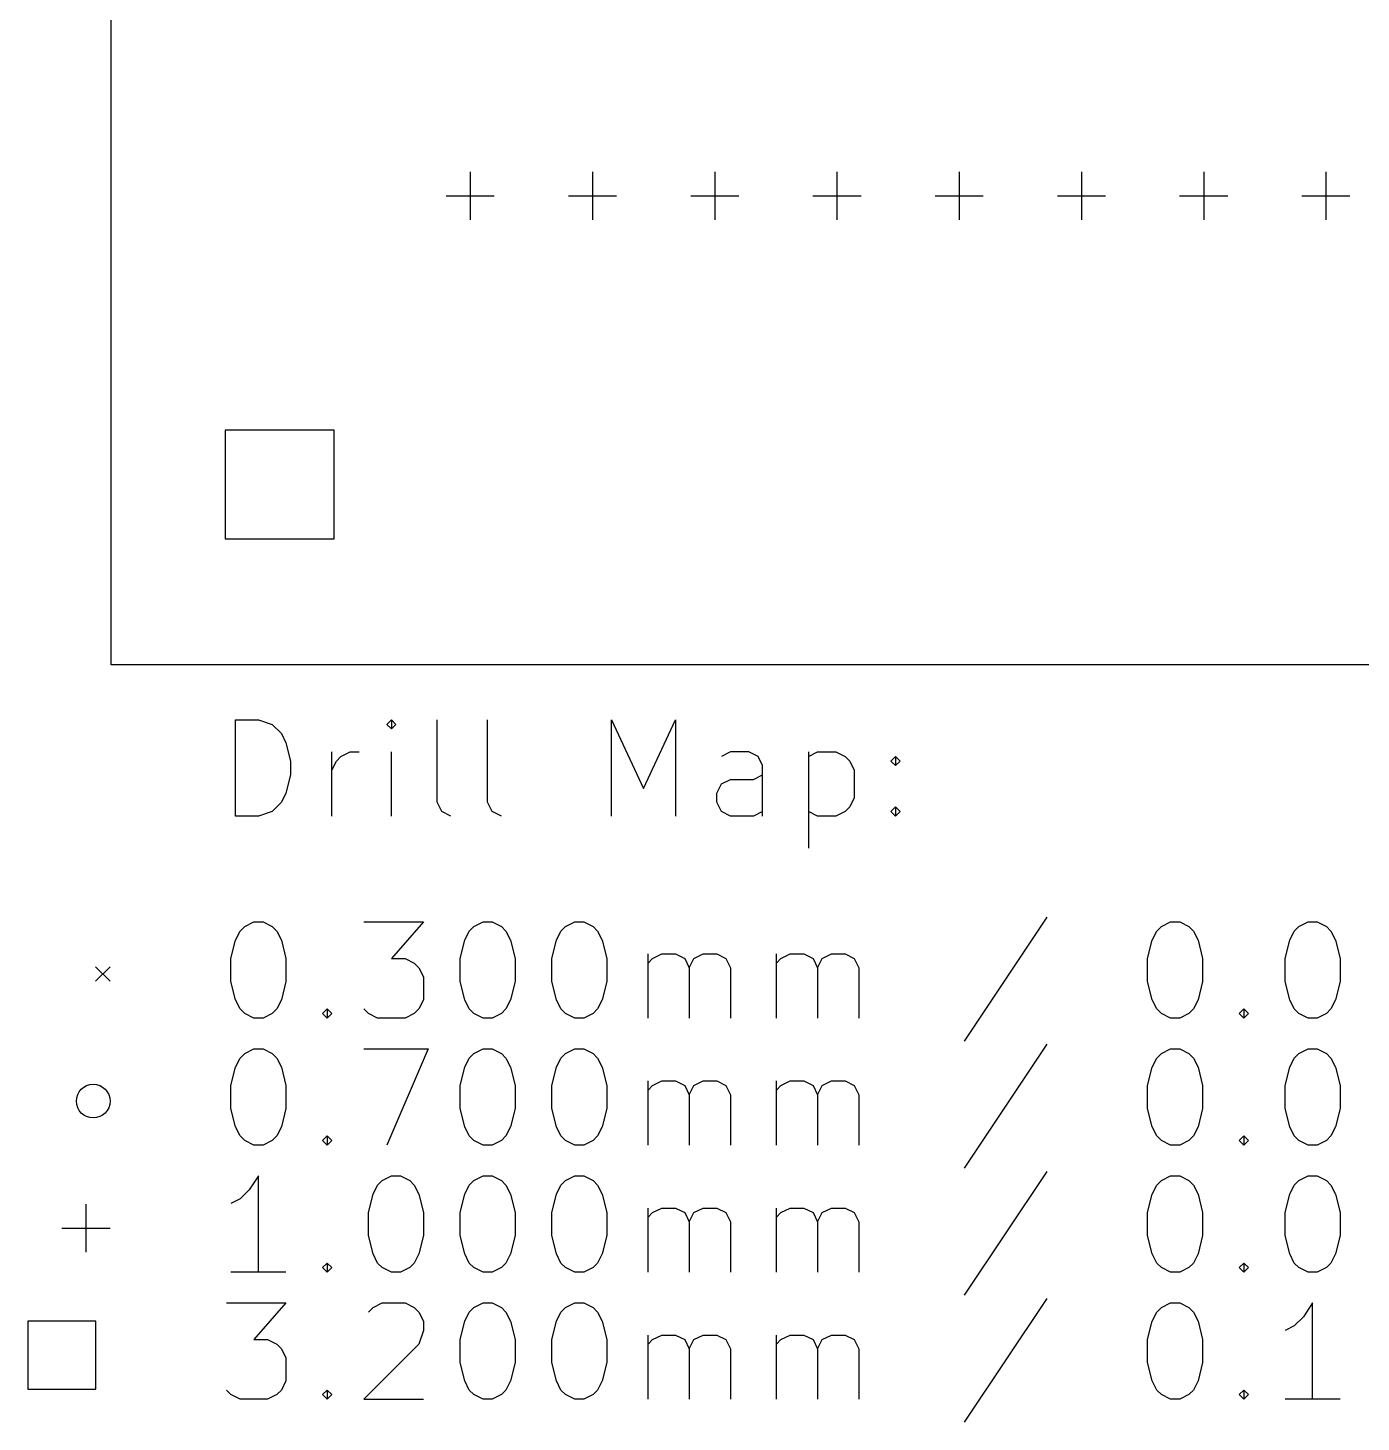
# Model space of a CAD drawing. Extents: x 133.3 to 187.5, y -126 to -67.5.
# Drawn here: x 133.27 to 160.97, y -125.74 to -96.76 of the extents above; entities that cross this region are included whole.
import ezdxf

# ---------------------------------------------------------------- set-up
doc = ezdxf.new("R2010")
doc.units = 0
doc.layers.add('BLACK', color=7, linetype='CONTINUOUS')

msp = doc.modelspace()

# ---------------------------------------------------------------- linework, layer by layer
at = {"layer": 'BLACK', "linetype": 'CONTINUOUS'}
for p, q in [((135, -110), (135, -67.5)), ((142.46, -99.75), (142.46, -100.75)), ((145, -99.75), (145, -100.75)), ((147.54, -99.75), (147.54, -100.75)), ((150.08, -99.75), (150.08, -100.75)), ((152.62, -99.75), (152.62, -100.75)), ((155.16, -99.75), (155.16, -100.75)), ((157.7, -99.75), (157.7, -100.75)), ((160.24, -99.75), (160.24, -100.75)), ((141.96, -100.25), (142.96, -100.25)), ((144.5, -100.25), (145.5, -100.25)), ((147.04, -100.25), (148.04, -100.25)), ((149.58, -100.25), (150.58, -100.25)), ((152.12, -100.25), (153.12, -100.25)), ((154.66, -100.25), (155.66, -100.25)), ((157.2, -100.25), (158.2, -100.25)), ((159.74, -100.25), (160.74, -100.25)), ((139.631382, -105.118618), (137.368618, -105.118618)), ((137.368618, -105.118618), (137.368618, -107.381382)), ((139.631382, -107.381382), (139.631382, -105.118618)), ((137.368618, -107.381382), (139.631382, -107.381382)), ((187.5, -110), (135, -110)), ((137.582768, -113.139838), (137.582768, -111.139838)), ((137.582768, -111.139838), (138.058958, -111.139838)), ((138.058958, -111.139838), (138.344673, -111.235076)), ((138.344673, -111.235076), (138.535149, -111.425552)), ((140.820863, -111.139838), (140.725625, -111.235076)), ((140.725625, -111.235076), (140.820863, -111.330314)), ((140.916101, -111.235076), (140.820863, -111.139838)), ((140.820863, -111.139838), (140.820863, -111.330314)), ((140.820863, -111.330314), (140.916101, -111.235076)), ((141.773244, -112.854123), (141.773244, -111.139838)), ((142.820863, -112.854123), (142.820863, -111.139838)), ((145.392292, -113.139838), (145.392292, -111.139838)), ((145.392292, -111.139838), (146.058959, -112.568409)), ((146.058959, -112.568409), (146.725625, -111.139838)), ((146.725625, -111.139838), (146.725625, -113.139838)), ((138.535149, -111.425552), (138.630387, -111.616028)), ((138.630387, -111.616028), (138.725625, -111.99698)), ((139.582768, -113.139838), (139.582768, -111.806504)), ((139.773244, -111.901742), (139.96372, -111.806504)), ((139.96372, -111.806504), (140.154197, -111.806504)), ((140.820863, -113.139838), (140.820863, -111.806504)), ((147.868482, -111.806504), (147.678006, -111.901742)), ((148.249435, -111.806504), (147.868482, -111.806504)), ((148.439911, -111.901742), (148.249435, -111.806504)), ((149.48753, -111.806504), (149.48753, -113.806504)), ((149.48753, -111.901742), (149.678006, -111.806504)), ((149.678006, -111.806504), (150.058959, -111.806504)), ((150.058959, -111.806504), (150.249435, -111.901742)), ((138.725625, -111.99698), (138.725625, -112.282695)), ((139.582768, -112.187457), (139.678006, -111.99698)), ((139.678006, -111.99698), (139.773244, -111.901742)), ((148.535149, -112.092219), (148.439911, -111.901742)), ((148.535149, -113.139838), (148.535149, -112.092219)), ((150.249435, -111.901742), (150.344673, -111.99698)), ((150.344673, -111.99698), (150.439911, -112.187457)), ((151.201816, -111.99698), (151.297054, -111.901742)), ((151.297054, -112.092219), (151.201816, -111.99698)), ((151.297054, -111.901742), (151.392292, -111.99698)), ((151.297054, -111.901742), (151.297054, -112.092219)), ((151.392292, -111.99698), (151.297054, -112.092219)), ((138.725625, -112.282695), (138.630387, -112.663647)), ((147.678006, -112.473171), (147.868482, -112.377933)), ((147.868482, -112.377933), (148.344673, -112.377933)), ((148.344673, -112.377933), (148.535149, -112.282695)), ((150.439911, -112.187457), (150.439911, -112.758885)), ((138.630387, -112.663647), (138.535149, -112.854123)), ((147.582768, -112.663647), (147.678006, -112.473171)), ((147.582768, -112.854123), (147.582768, -112.663647)), ((138.535149, -112.854123), (138.344673, -113.0446)), ((141.868482, -113.0446), (141.773244, -112.854123)), ((142.916101, -113.0446), (142.820863, -112.854123)), ((147.678006, -113.0446), (147.582768, -112.854123)), ((150.344673, -112.949361), (150.249435, -113.0446)), ((150.439911, -112.758885), (150.344673, -112.949361)), ((151.201816, -113.0446), (151.297054, -112.949361)), ((151.297054, -112.949361), (151.392292, -113.0446)), ((151.297054, -112.949361), (151.297054, -113.139838)), ((138.058958, -113.139838), (137.582768, -113.139838)), ((138.344673, -113.0446), (138.058958, -113.139838)), ((142.058958, -113.139838), (141.868482, -113.0446)), ((143.106577, -113.139838), (142.916101, -113.0446)), ((147.868482, -113.139838), (147.678006, -113.0446)), ((148.344673, -113.139838), (147.868482, -113.139838)), ((148.535149, -113.0446), (148.344673, -113.139838)), ((149.678006, -113.139838), (149.48753, -113.0446)), ((150.058959, -113.139838), (149.678006, -113.139838)), ((150.249435, -113.0446), (150.058959, -113.139838)), ((151.297054, -113.139838), (151.201816, -113.0446)), ((151.392292, -113.0446), (151.297054, -113.139838)), ((154.439912, -115.2446), (152.725627, -117.816028)), ((137.582768, -115.72079), (137.678006, -115.530314)), ((137.678006, -115.530314), (137.773244, -115.435076)), ((137.773244, -115.435076), (137.96372, -115.339838)), ((137.96372, -115.339838), (138.154197, -115.339838)), ((138.154197, -115.339838), (138.344673, -115.435076)), ((138.344673, -115.435076), (138.439911, -115.530314)), ((138.439911, -115.530314), (138.535149, -115.72079)), ((140.249435, -115.339838), (141.48753, -115.339838)), ((141.48753, -115.339838), (140.820863, -116.101742)), ((142.344673, -115.72079), (142.439911, -115.530314)), ((142.439911, -115.530314), (142.535149, -115.435076)), ((142.535149, -115.435076), (142.725625, -115.339838)), ((142.725625, -115.339838), (142.916102, -115.339838)), ((142.916102, -115.339838), (143.106578, -115.435076)), ((143.106578, -115.435076), (143.201816, -115.530314)), ((143.201816, -115.530314), (143.297054, -115.72079)), ((144.249435, -115.72079), (144.344673, -115.530314)), ((144.344673, -115.530314), (144.439911, -115.435076)), ((144.439911, -115.435076), (144.630387, -115.339838)), ((144.630387, -115.339838), (144.820864, -115.339838)), ((144.820864, -115.339838), (145.01134, -115.435076)), ((145.01134, -115.435076), (145.106578, -115.530314)), ((145.106578, -115.530314), (145.201816, -115.72079)), ((156.630389, -115.72079), (156.725627, -115.530314)), ((156.725627, -115.530314), (156.820865, -115.435076)), ((156.820865, -115.435076), (157.011341, -115.339838)), ((157.011341, -115.339838), (157.201818, -115.339838)), ((157.201818, -115.339838), (157.392294, -115.435076)), ((157.392294, -115.435076), (157.487532, -115.530314)), ((157.487532, -115.530314), (157.58277, -115.72079)), ((159.487532, -115.72079), (159.58277, -115.530314)), ((159.58277, -115.530314), (159.678008, -115.435076)), ((159.678008, -115.435076), (159.868484, -115.339838)), ((159.868484, -115.339838), (160.058961, -115.339838)), ((160.058961, -115.339838), (160.249437, -115.435076)), ((160.249437, -115.435076), (160.344675, -115.530314)), ((160.344675, -115.530314), (160.439913, -115.72079)), ((137.48753, -116.101742), (137.582768, -115.72079)), ((138.535149, -115.72079), (138.630387, -116.101742)), ((142.249435, -116.101742), (142.344673, -115.72079)), ((143.297054, -115.72079), (143.392292, -116.101742)), ((144.154197, -116.101742), (144.249435, -115.72079)), ((145.201816, -115.72079), (145.297054, -116.101742)), ((156.535151, -116.101742), (156.630389, -115.72079)), ((157.58277, -115.72079), (157.678008, -116.101742)), ((159.392294, -116.101742), (159.487532, -115.72079)), ((160.439913, -115.72079), (160.535151, -116.101742)), ((137.48753, -116.577933), (137.48753, -116.101742)), ((138.630387, -116.101742), (138.630387, -116.577933)), ((140.820863, -116.101742), (141.106578, -116.101742)), ((141.106578, -116.101742), (141.297054, -116.19698)), ((142.249435, -116.577933), (142.249435, -116.101742)), ((143.392292, -116.101742), (143.392292, -116.577933)), ((144.154197, -116.577933), (144.154197, -116.101742)), ((145.297054, -116.101742), (145.297054, -116.577933)), ((146.154197, -117.339838), (146.154197, -116.006504)), ((146.154197, -116.19698), (146.249435, -116.101742)), ((146.249435, -116.101742), (146.439911, -116.006504)), ((146.439911, -116.006504), (146.725626, -116.006504)), ((146.725626, -116.006504), (146.916102, -116.101742)), ((146.916102, -116.101742), (147.01134, -116.292219)), ((147.01134, -116.292219), (147.106578, -116.101742)), ((147.106578, -116.101742), (147.297054, -116.006504)), ((147.297054, -116.006504), (147.582768, -116.006504)), ((147.582768, -116.006504), (147.773245, -116.101742)), ((147.773245, -116.101742), (147.868483, -116.292219)), ((148.820864, -117.339838), (148.820864, -116.006504)), ((148.820864, -116.19698), (148.916102, -116.101742)), ((148.916102, -116.101742), (149.106578, -116.006504)), ((149.106578, -116.006504), (149.392293, -116.006504)), ((149.392293, -116.006504), (149.582769, -116.101742)), ((149.582769, -116.101742), (149.678007, -116.292219)), ((149.678007, -116.292219), (149.773245, -116.101742)), ((149.773245, -116.101742), (149.963721, -116.006504)), ((149.963721, -116.006504), (150.249435, -116.006504)), ((150.249435, -116.006504), (150.439912, -116.101742)), ((150.439912, -116.101742), (150.53515, -116.292219)), ((156.535151, -116.577933), (156.535151, -116.101742)), ((157.678008, -116.101742), (157.678008, -116.577933)), ((159.392294, -116.577933), (159.392294, -116.101742)), ((160.535151, -116.101742), (160.535151, -116.577933)), ((134.675, -116.275), (134.975, -116.575)), ((134.975, -116.275), (134.675, -116.575)), ((141.297054, -116.19698), (141.392292, -116.292219)), ((141.392292, -116.292219), (141.48753, -116.482695)), ((147.01134, -116.292219), (147.01134, -117.339838)), ((147.868483, -116.292219), (147.868483, -117.339838)), ((149.678007, -116.292219), (149.678007, -117.339838)), ((150.53515, -116.292219), (150.53515, -117.339838)), ((137.582768, -116.958885), (137.48753, -116.577933)), ((138.630387, -116.577933), (138.535149, -116.958885)), ((141.48753, -116.482695), (141.48753, -116.958885)), ((142.344673, -116.958885), (142.249435, -116.577933)), ((143.392292, -116.577933), (143.297054, -116.958885)), ((144.249435, -116.958885), (144.154197, -116.577933)), ((145.297054, -116.577933), (145.201816, -116.958885)), ((156.630389, -116.958885), (156.535151, -116.577933)), ((157.678008, -116.577933), (157.58277, -116.958885)), ((159.487532, -116.958885), (159.392294, -116.577933)), ((160.535151, -116.577933), (160.439913, -116.958885)), ((137.678006, -117.149361), (137.582768, -116.958885)), ((138.535149, -116.958885), (138.439911, -117.149361)), ((141.48753, -116.958885), (141.392292, -117.149361)), ((142.439911, -117.149361), (142.344673, -116.958885)), ((143.297054, -116.958885), (143.201816, -117.149361)), ((144.344673, -117.149361), (144.249435, -116.958885)), ((145.201816, -116.958885), (145.106578, -117.149361)), ((156.725627, -117.149361), (156.630389, -116.958885)), ((157.58277, -116.958885), (157.487532, -117.149361)), ((159.58277, -117.149361), (159.487532, -116.958885)), ((160.439913, -116.958885), (160.344675, -117.149361)), ((137.773244, -117.2446), (137.678006, -117.149361)), ((137.96372, -117.339838), (137.773244, -117.2446)), ((138.154197, -117.339838), (137.96372, -117.339838)), ((138.344673, -117.2446), (138.154197, -117.339838)), ((138.439911, -117.149361), (138.344673, -117.2446)), ((139.392292, -117.2446), (139.48753, -117.149361)), ((139.48753, -117.339838), (139.392292, -117.2446)), ((139.48753, -117.149361), (139.582768, -117.2446)), ((139.48753, -117.149361), (139.48753, -117.339838)), ((139.582768, -117.2446), (139.48753, -117.339838)), ((140.344673, -117.2446), (140.249435, -117.149361)), ((140.535149, -117.339838), (140.344673, -117.2446)), ((141.106578, -117.339838), (140.535149, -117.339838)), ((141.297054, -117.2446), (141.106578, -117.339838)), ((141.392292, -117.149361), (141.297054, -117.2446)), ((142.535149, -117.2446), (142.439911, -117.149361)), ((142.725625, -117.339838), (142.535149, -117.2446)), ((142.916102, -117.339838), (142.725625, -117.339838)), ((143.106578, -117.2446), (142.916102, -117.339838)), ((143.201816, -117.149361), (143.106578, -117.2446)), ((144.439911, -117.2446), (144.344673, -117.149361)), ((144.630387, -117.339838), (144.439911, -117.2446)), ((144.820864, -117.339838), (144.630387, -117.339838)), ((145.01134, -117.2446), (144.820864, -117.339838)), ((145.106578, -117.149361), (145.01134, -117.2446)), ((156.820865, -117.2446), (156.725627, -117.149361)), ((157.011341, -117.339838), (156.820865, -117.2446)), ((157.201818, -117.339838), (157.011341, -117.339838)), ((157.392294, -117.2446), (157.201818, -117.339838)), ((157.487532, -117.149361), (157.392294, -117.2446)), ((158.439913, -117.2446), (158.535151, -117.149361)), ((158.535151, -117.339838), (158.439913, -117.2446)), ((158.535151, -117.149361), (158.630389, -117.2446)), ((158.535151, -117.149361), (158.535151, -117.339838)), ((158.630389, -117.2446), (158.535151, -117.339838)), ((159.678008, -117.2446), (159.58277, -117.149361)), ((159.868484, -117.339838), (159.678008, -117.2446)), ((160.058961, -117.339838), (159.868484, -117.339838)), ((160.249437, -117.2446), (160.058961, -117.339838)), ((160.344675, -117.149361), (160.249437, -117.2446)), ((154.439912, -117.8846), (152.725627, -120.456028)), ((137.582768, -118.36079), (137.678006, -118.170314)), ((137.678006, -118.170314), (137.773244, -118.075076)), ((137.773244, -118.075076), (137.96372, -117.979838)), ((137.96372, -117.979838), (138.154197, -117.979838)), ((138.154197, -117.979838), (138.344673, -118.075076)), ((138.344673, -118.075076), (138.439911, -118.170314)), ((138.439911, -118.170314), (138.535149, -118.36079)), ((140.249435, -117.979838), (141.582768, -117.979838)), ((141.582768, -117.979838), (140.725625, -119.979838)), ((142.344673, -118.36079), (142.439911, -118.170314)), ((142.439911, -118.170314), (142.535149, -118.075076)), ((142.535149, -118.075076), (142.725625, -117.979838)), ((142.725625, -117.979838), (142.916102, -117.979838)), ((142.916102, -117.979838), (143.106578, -118.075076)), ((143.106578, -118.075076), (143.201816, -118.170314)), ((143.201816, -118.170314), (143.297054, -118.36079)), ((144.249435, -118.36079), (144.344673, -118.170314)), ((144.344673, -118.170314), (144.439911, -118.075076)), ((144.439911, -118.075076), (144.630387, -117.979838)), ((144.630387, -117.979838), (144.820864, -117.979838)), ((144.820864, -117.979838), (145.01134, -118.075076)), ((145.01134, -118.075076), (145.106578, -118.170314)), ((145.106578, -118.170314), (145.201816, -118.36079)), ((156.630389, -118.36079), (156.725627, -118.170314)), ((156.725627, -118.170314), (156.820865, -118.075076)), ((156.820865, -118.075076), (157.011341, -117.979838)), ((157.011341, -117.979838), (157.201818, -117.979838)), ((157.201818, -117.979838), (157.392294, -118.075076)), ((157.392294, -118.075076), (157.487532, -118.170314)), ((157.487532, -118.170314), (157.58277, -118.36079)), ((159.487532, -118.36079), (159.58277, -118.170314)), ((159.58277, -118.170314), (159.678008, -118.075076)), ((159.678008, -118.075076), (159.868484, -117.979838)), ((159.868484, -117.979838), (160.058961, -117.979838)), ((160.058961, -117.979838), (160.249437, -118.075076)), ((160.249437, -118.075076), (160.344675, -118.170314)), ((160.344675, -118.170314), (160.439913, -118.36079)), ((137.48753, -118.741742), (137.582768, -118.36079)), ((138.535149, -118.36079), (138.630387, -118.741742)), ((142.249435, -118.741742), (142.344673, -118.36079)), ((143.297054, -118.36079), (143.392292, -118.741742)), ((144.154197, -118.741742), (144.249435, -118.36079)), ((145.201816, -118.36079), (145.297054, -118.741742)), ((156.535151, -118.741742), (156.630389, -118.36079)), ((157.58277, -118.36079), (157.678008, -118.741742)), ((159.392294, -118.741742), (159.487532, -118.36079)), ((160.439913, -118.36079), (160.535151, -118.741742)), ((137.48753, -119.217933), (137.48753, -118.741742)), ((138.630387, -118.741742), (138.630387, -119.217933)), ((142.249435, -119.217933), (142.249435, -118.741742)), ((143.392292, -118.741742), (143.392292, -119.217933)), ((144.154197, -119.217933), (144.154197, -118.741742)), ((145.297054, -118.741742), (145.297054, -119.217933)), ((146.154197, -119.979838), (146.154197, -118.646504)), ((146.154197, -118.83698), (146.249435, -118.741742)), ((146.249435, -118.741742), (146.439911, -118.646504)), ((146.439911, -118.646504), (146.725626, -118.646504)), ((146.725626, -118.646504), (146.916102, -118.741742)), ((146.916102, -118.741742), (147.01134, -118.932219)), ((147.01134, -118.932219), (147.106578, -118.741742)), ((147.106578, -118.741742), (147.297054, -118.646504)), ((147.297054, -118.646504), (147.582768, -118.646504)), ((147.582768, -118.646504), (147.773245, -118.741742)), ((147.773245, -118.741742), (147.868483, -118.932219)), ((148.820864, -119.979838), (148.820864, -118.646504)), ((148.820864, -118.83698), (148.916102, -118.741742)), ((148.916102, -118.741742), (149.106578, -118.646504)), ((149.106578, -118.646504), (149.392293, -118.646504)), ((149.392293, -118.646504), (149.582769, -118.741742)), ((149.582769, -118.741742), (149.678007, -118.932219)), ((149.678007, -118.932219), (149.773245, -118.741742)), ((149.773245, -118.741742), (149.963721, -118.646504)), ((149.963721, -118.646504), (150.249435, -118.646504)), ((150.249435, -118.646504), (150.439912, -118.741742)), ((150.439912, -118.741742), (150.53515, -118.932219)), ((156.535151, -119.217933), (156.535151, -118.741742)), ((157.678008, -118.741742), (157.678008, -119.217933)), ((159.392294, -119.217933), (159.392294, -118.741742)), ((160.535151, -118.741742), (160.535151, -119.217933)), ((147.01134, -118.932219), (147.01134, -119.979838)), ((147.868483, -118.932219), (147.868483, -119.979838)), ((149.678007, -118.932219), (149.678007, -119.979838)), ((150.53515, -118.932219), (150.53515, -119.979838)), ((137.582768, -119.598885), (137.48753, -119.217933)), ((138.630387, -119.217933), (138.535149, -119.598885)), ((142.344673, -119.598885), (142.249435, -119.217933)), ((143.392292, -119.217933), (143.297054, -119.598885)), ((144.249435, -119.598885), (144.154197, -119.217933)), ((145.297054, -119.217933), (145.201816, -119.598885)), ((156.630389, -119.598885), (156.535151, -119.217933)), ((157.678008, -119.217933), (157.58277, -119.598885)), ((159.487532, -119.598885), (159.392294, -119.217933)), ((160.535151, -119.217933), (160.439913, -119.598885)), ((137.678006, -119.789361), (137.582768, -119.598885)), ((138.535149, -119.598885), (138.439911, -119.789361)), ((142.439911, -119.789361), (142.344673, -119.598885)), ((143.297054, -119.598885), (143.201816, -119.789361)), ((144.344673, -119.789361), (144.249435, -119.598885)), ((145.201816, -119.598885), (145.106578, -119.789361)), ((156.725627, -119.789361), (156.630389, -119.598885)), ((157.58277, -119.598885), (157.487532, -119.789361)), ((159.58277, -119.789361), (159.487532, -119.598885)), ((160.439913, -119.598885), (160.344675, -119.789361)), ((137.773244, -119.8846), (137.678006, -119.789361)), ((137.96372, -119.979838), (137.773244, -119.8846)), ((138.344673, -119.8846), (138.154197, -119.979838)), ((138.439911, -119.789361), (138.344673, -119.8846)), ((139.392292, -119.8846), (139.48753, -119.789361)), ((139.48753, -119.979838), (139.392292, -119.8846)), ((139.48753, -119.789361), (139.582768, -119.8846)), ((139.48753, -119.789361), (139.48753, -119.979838)), ((139.582768, -119.8846), (139.48753, -119.979838)), ((142.535149, -119.8846), (142.439911, -119.789361)), ((142.725625, -119.979838), (142.535149, -119.8846)), ((143.106578, -119.8846), (142.916102, -119.979838)), ((143.201816, -119.789361), (143.106578, -119.8846)), ((144.439911, -119.8846), (144.344673, -119.789361)), ((144.630387, -119.979838), (144.439911, -119.8846)), ((145.01134, -119.8846), (144.820864, -119.979838)), ((145.106578, -119.789361), (145.01134, -119.8846)), ((156.820865, -119.8846), (156.725627, -119.789361)), ((157.011341, -119.979838), (156.820865, -119.8846)), ((157.392294, -119.8846), (157.201818, -119.979838)), ((157.487532, -119.789361), (157.392294, -119.8846)), ((158.439913, -119.8846), (158.535151, -119.789361)), ((158.535151, -119.979838), (158.439913, -119.8846)), ((158.535151, -119.789361), (158.630389, -119.8846)), ((158.535151, -119.789361), (158.535151, -119.979838)), ((158.630389, -119.8846), (158.535151, -119.979838)), ((159.678008, -119.8846), (159.58277, -119.789361)), ((159.868484, -119.979838), (159.678008, -119.8846)), ((160.249437, -119.8846), (160.058961, -119.979838)), ((160.344675, -119.789361), (160.249437, -119.8846)), ((138.154197, -119.979838), (137.96372, -119.979838)), ((142.916102, -119.979838), (142.725625, -119.979838)), ((144.820864, -119.979838), (144.630387, -119.979838)), ((157.201818, -119.979838), (157.011341, -119.979838)), ((160.058961, -119.979838), (159.868484, -119.979838)), ((154.439912, -120.5246), (152.725627, -123.096028)), ((138.058958, -120.619838), (137.868482, -120.905552)), ((138.058958, -122.619838), (138.058958, -120.619838)), ((140.439911, -121.00079), (140.535149, -120.810314)), ((140.535149, -120.810314), (140.630387, -120.715076)), ((140.630387, -120.715076), (140.820863, -120.619838)), ((140.820863, -120.619838), (141.01134, -120.619838)), ((141.01134, -120.619838), (141.201816, -120.715076)), ((141.201816, -120.715076), (141.297054, -120.810314)), ((141.297054, -120.810314), (141.392292, -121.00079)), ((142.344673, -121.00079), (142.439911, -120.810314)), ((142.439911, -120.810314), (142.535149, -120.715076)), ((142.535149, -120.715076), (142.725625, -120.619838)), ((142.725625, -120.619838), (142.916102, -120.619838)), ((142.916102, -120.619838), (143.106578, -120.715076)), ((143.106578, -120.715076), (143.201816, -120.810314)), ((143.201816, -120.810314), (143.297054, -121.00079)), ((144.249435, -121.00079), (144.344673, -120.810314)), ((144.344673, -120.810314), (144.439911, -120.715076)), ((144.439911, -120.715076), (144.630387, -120.619838)), ((144.630387, -120.619838), (144.820864, -120.619838)), ((144.820864, -120.619838), (145.01134, -120.715076)), ((145.01134, -120.715076), (145.106578, -120.810314)), ((145.106578, -120.810314), (145.201816, -121.00079)), ((156.630389, -121.00079), (156.725627, -120.810314)), ((156.725627, -120.810314), (156.820865, -120.715076)), ((156.820865, -120.715076), (157.011341, -120.619838)), ((157.011341, -120.619838), (157.201818, -120.619838)), ((157.201818, -120.619838), (157.392294, -120.715076)), ((157.392294, -120.715076), (157.487532, -120.810314)), ((157.487532, -120.810314), (157.58277, -121.00079)), ((159.487532, -121.00079), (159.58277, -120.810314)), ((159.58277, -120.810314), (159.678008, -120.715076)), ((159.678008, -120.715076), (159.868484, -120.619838)), ((159.868484, -120.619838), (160.058961, -120.619838)), ((160.058961, -120.619838), (160.249437, -120.715076)), ((160.249437, -120.715076), (160.344675, -120.810314)), ((160.344675, -120.810314), (160.439913, -121.00079)), ((137.678006, -121.096028), (137.48753, -121.191266)), ((137.868482, -120.905552), (137.678006, -121.096028)), ((140.344673, -121.381742), (140.439911, -121.00079)), ((141.392292, -121.00079), (141.48753, -121.381742)), ((142.249435, -121.381742), (142.344673, -121.00079)), ((143.297054, -121.00079), (143.392292, -121.381742)), ((144.154197, -121.381742), (144.249435, -121.00079)), ((145.201816, -121.00079), (145.297054, -121.381742)), ((156.535151, -121.381742), (156.630389, -121.00079)), ((157.58277, -121.00079), (157.678008, -121.381742)), ((159.392294, -121.381742), (159.487532, -121.00079)), ((160.439913, -121.00079), (160.535151, -121.381742)), ((134.475, -121.205), (134.475, -122.205)), ((140.344673, -121.857933), (140.344673, -121.381742)), ((141.48753, -121.381742), (141.48753, -121.857933)), ((142.249435, -121.857933), (142.249435, -121.381742)), ((143.392292, -121.381742), (143.392292, -121.857933)), ((144.154197, -121.857933), (144.154197, -121.381742)), ((145.297054, -121.381742), (145.297054, -121.857933)), ((146.154197, -122.619838), (146.154197, -121.286504)), ((146.154197, -121.47698), (146.249435, -121.381742)), ((146.249435, -121.381742), (146.439911, -121.286504)), ((146.439911, -121.286504), (146.725626, -121.286504)), ((146.725626, -121.286504), (146.916102, -121.381742)), ((146.916102, -121.381742), (147.01134, -121.572219)), ((147.01134, -121.572219), (147.106578, -121.381742)), ((147.106578, -121.381742), (147.297054, -121.286504)), ((147.297054, -121.286504), (147.582768, -121.286504)), ((147.582768, -121.286504), (147.773245, -121.381742)), ((147.773245, -121.381742), (147.868483, -121.572219)), ((148.820864, -122.619838), (148.820864, -121.286504)), ((148.820864, -121.47698), (148.916102, -121.381742)), ((148.916102, -121.381742), (149.106578, -121.286504)), ((149.106578, -121.286504), (149.392293, -121.286504)), ((149.392293, -121.286504), (149.582769, -121.381742)), ((149.582769, -121.381742), (149.678007, -121.572219)), ((149.678007, -121.572219), (149.773245, -121.381742)), ((149.773245, -121.381742), (149.963721, -121.286504)), ((149.963721, -121.286504), (150.249435, -121.286504)), ((150.249435, -121.286504), (150.439912, -121.381742)), ((150.439912, -121.381742), (150.53515, -121.572219)), ((156.535151, -121.857933), (156.535151, -121.381742)), ((157.678008, -121.381742), (157.678008, -121.857933)), ((159.392294, -121.857933), (159.392294, -121.381742)), ((160.535151, -121.381742), (160.535151, -121.857933)), ((147.01134, -121.572219), (147.01134, -122.619838)), ((147.868483, -121.572219), (147.868483, -122.619838)), ((149.678007, -121.572219), (149.678007, -122.619838)), ((150.53515, -121.572219), (150.53515, -122.619838)), ((133.975, -121.705), (134.975, -121.705)), ((140.439911, -122.238885), (140.344673, -121.857933)), ((141.48753, -121.857933), (141.392292, -122.238885)), ((142.344673, -122.238885), (142.249435, -121.857933)), ((143.392292, -121.857933), (143.297054, -122.238885)), ((144.249435, -122.238885), (144.154197, -121.857933)), ((145.297054, -121.857933), (145.201816, -122.238885)), ((156.630389, -122.238885), (156.535151, -121.857933)), ((157.678008, -121.857933), (157.58277, -122.238885)), ((159.487532, -122.238885), (159.392294, -121.857933)), ((160.535151, -121.857933), (160.439913, -122.238885)), ((140.535149, -122.429361), (140.439911, -122.238885)), ((141.392292, -122.238885), (141.297054, -122.429361)), ((142.439911, -122.429361), (142.344673, -122.238885)), ((143.297054, -122.238885), (143.201816, -122.429361)), ((144.344673, -122.429361), (144.249435, -122.238885)), ((145.201816, -122.238885), (145.106578, -122.429361)), ((156.725627, -122.429361), (156.630389, -122.238885)), ((157.58277, -122.238885), (157.487532, -122.429361)), ((159.58277, -122.429361), (159.487532, -122.238885)), ((160.439913, -122.238885), (160.344675, -122.429361)), ((139.392292, -122.5246), (139.48753, -122.429361)), ((139.48753, -122.619838), (139.392292, -122.5246)), ((139.48753, -122.429361), (139.582768, -122.5246)), ((139.48753, -122.429361), (139.48753, -122.619838)), ((139.582768, -122.5246), (139.48753, -122.619838)), ((140.630387, -122.5246), (140.535149, -122.429361)), ((140.820863, -122.619838), (140.630387, -122.5246)), ((141.201816, -122.5246), (141.01134, -122.619838)), ((141.297054, -122.429361), (141.201816, -122.5246)), ((142.535149, -122.5246), (142.439911, -122.429361)), ((142.725625, -122.619838), (142.535149, -122.5246)), ((143.106578, -122.5246), (142.916102, -122.619838)), ((143.201816, -122.429361), (143.106578, -122.5246)), ((144.439911, -122.5246), (144.344673, -122.429361)), ((144.630387, -122.619838), (144.439911, -122.5246)), ((145.01134, -122.5246), (144.820864, -122.619838)), ((145.106578, -122.429361), (145.01134, -122.5246)), ((156.820865, -122.5246), (156.725627, -122.429361)), ((157.011341, -122.619838), (156.820865, -122.5246)), ((157.392294, -122.5246), (157.201818, -122.619838)), ((157.487532, -122.429361), (157.392294, -122.5246)), ((158.439913, -122.5246), (158.535151, -122.429361)), ((158.535151, -122.619838), (158.439913, -122.5246)), ((158.535151, -122.429361), (158.630389, -122.5246)), ((158.535151, -122.429361), (158.535151, -122.619838)), ((158.630389, -122.5246), (158.535151, -122.619838)), ((159.678008, -122.5246), (159.58277, -122.429361)), ((159.868484, -122.619838), (159.678008, -122.5246)), ((160.249437, -122.5246), (160.058961, -122.619838)), ((160.344675, -122.429361), (160.249437, -122.5246)), ((138.630387, -122.619838), (137.48753, -122.619838)), ((141.01134, -122.619838), (140.820863, -122.619838)), ((142.916102, -122.619838), (142.725625, -122.619838)), ((144.820864, -122.619838), (144.630387, -122.619838)), ((157.201818, -122.619838), (157.011341, -122.619838)), ((160.058961, -122.619838), (159.868484, -122.619838)), ((137.392292, -123.259838), (138.630387, -123.259838)), ((138.630387, -123.259838), (137.96372, -124.021742)), ((140.344673, -123.450314), (140.439911, -123.355076)), ((140.439911, -123.355076), (140.630387, -123.259838)), ((140.630387, -123.259838), (141.106578, -123.259838)), ((141.106578, -123.259838), (141.297054, -123.355076)), ((141.297054, -123.355076), (141.392292, -123.450314)), ((142.439911, -123.450314), (142.535149, -123.355076)), ((142.535149, -123.355076), (142.725625, -123.259838)), ((142.725625, -123.259838), (142.916102, -123.259838)), ((142.916102, -123.259838), (143.106578, -123.355076)), ((143.106578, -123.355076), (143.201816, -123.450314)), ((144.344673, -123.450314), (144.439911, -123.355076)), ((144.439911, -123.355076), (144.630387, -123.259838)), ((144.630387, -123.259838), (144.820864, -123.259838)), ((144.820864, -123.259838), (145.01134, -123.355076)), ((145.01134, -123.355076), (145.106578, -123.450314)), ((154.439912, -123.1646), (152.725627, -125.736028)), ((156.725627, -123.450314), (156.820865, -123.355076)), ((156.820865, -123.355076), (157.011341, -123.259838)), ((157.011341, -123.259838), (157.201818, -123.259838)), ((157.201818, -123.259838), (157.392294, -123.355076)), ((157.392294, -123.355076), (157.487532, -123.450314)), ((159.963722, -123.259838), (159.773246, -123.545552)), ((159.963722, -125.259838), (159.963722, -123.259838)), ((134.682114, -123.637886), (133.267886, -123.637886)), ((133.267886, -123.637886), (133.267886, -125.052114)), ((134.682114, -125.052114), (134.682114, -123.637886)), ((141.392292, -123.450314), (141.48753, -123.64079)), ((141.48753, -123.64079), (141.48753, -123.831266)), ((142.249435, -124.021742), (142.344673, -123.64079)), ((142.344673, -123.64079), (142.439911, -123.450314)), ((143.201816, -123.450314), (143.297054, -123.64079)), ((143.297054, -123.64079), (143.392292, -124.021742)), ((144.154197, -124.021742), (144.249435, -123.64079)), ((144.249435, -123.64079), (144.344673, -123.450314)), ((145.106578, -123.450314), (145.201816, -123.64079)), ((145.201816, -123.64079), (145.297054, -124.021742)), ((156.535151, -124.021742), (156.630389, -123.64079)), ((156.630389, -123.64079), (156.725627, -123.450314)), ((157.487532, -123.450314), (157.58277, -123.64079)), ((157.58277, -123.64079), (157.678008, -124.021742)), ((159.773246, -123.545552), (159.58277, -123.736028)), ((141.48753, -123.831266), (141.392292, -124.11698)), ((146.154197, -125.259838), (146.154197, -123.926504)), ((146.249435, -124.021742), (146.439911, -123.926504)), ((146.439911, -123.926504), (146.725626, -123.926504)), ((146.725626, -123.926504), (146.916102, -124.021742)), ((147.106578, -124.021742), (147.297054, -123.926504)), ((147.297054, -123.926504), (147.582768, -123.926504)), ((147.582768, -123.926504), (147.773245, -124.021742)), ((148.820864, -125.259838), (148.820864, -123.926504)), ((148.916102, -124.021742), (149.106578, -123.926504)), ((149.106578, -123.926504), (149.392293, -123.926504)), ((149.392293, -123.926504), (149.582769, -124.021742)), ((149.773245, -124.021742), (149.963721, -123.926504)), ((149.963721, -123.926504), (150.249435, -123.926504)), ((150.249435, -123.926504), (150.439912, -124.021742)), ((159.58277, -123.736028), (159.392294, -123.831266)), ((137.96372, -124.021742), (138.249435, -124.021742)), ((138.249435, -124.021742), (138.439911, -124.11698)), ((138.439911, -124.11698), (138.535149, -124.212219)), ((138.535149, -124.212219), (138.630387, -124.402695)), ((141.392292, -124.11698), (140.249435, -125.259838)), ((142.249435, -124.497933), (142.249435, -124.021742)), ((143.392292, -124.021742), (143.392292, -124.497933)), ((144.154197, -124.497933), (144.154197, -124.021742)), ((145.297054, -124.021742), (145.297054, -124.497933)), ((146.154197, -124.11698), (146.249435, -124.021742)), ((146.916102, -124.021742), (147.01134, -124.212219)), ((147.01134, -124.212219), (147.106578, -124.021742)), ((147.01134, -124.212219), (147.01134, -125.259838)), ((147.773245, -124.021742), (147.868483, -124.212219)), ((147.868483, -124.212219), (147.868483, -125.259838)), ((148.820864, -124.11698), (148.916102, -124.021742)), ((149.582769, -124.021742), (149.678007, -124.212219)), ((149.678007, -124.212219), (149.773245, -124.021742)), ((149.678007, -124.212219), (149.678007, -125.259838)), ((150.439912, -124.021742), (150.53515, -124.212219)), ((150.53515, -124.212219), (150.53515, -125.259838)), ((156.535151, -124.497933), (156.535151, -124.021742)), ((157.678008, -124.021742), (157.678008, -124.497933)), ((138.630387, -124.402695), (138.630387, -124.878885)), ((142.344673, -124.878885), (142.249435, -124.497933)), ((143.392292, -124.497933), (143.297054, -124.878885)), ((144.249435, -124.878885), (144.154197, -124.497933)), ((145.297054, -124.497933), (145.201816, -124.878885)), ((156.630389, -124.878885), (156.535151, -124.497933)), ((157.678008, -124.497933), (157.58277, -124.878885)), ((138.630387, -124.878885), (138.535149, -125.069361)), ((142.439911, -125.069361), (142.344673, -124.878885)), ((143.297054, -124.878885), (143.201816, -125.069361)), ((144.344673, -125.069361), (144.249435, -124.878885)), ((145.201816, -124.878885), (145.106578, -125.069361)), ((156.725627, -125.069361), (156.630389, -124.878885)), ((157.58277, -124.878885), (157.487532, -125.069361)), ((133.267886, -125.052114), (134.682114, -125.052114)), ((137.48753, -125.1646), (137.392292, -125.069361)), ((137.678006, -125.259838), (137.48753, -125.1646)), ((138.439911, -125.1646), (138.249435, -125.259838)), ((138.535149, -125.069361), (138.439911, -125.1646)), ((139.392292, -125.1646), (139.48753, -125.069361)), ((139.48753, -125.259838), (139.392292, -125.1646)), ((139.48753, -125.069361), (139.582768, -125.1646)), ((139.48753, -125.069361), (139.48753, -125.259838)), ((139.582768, -125.1646), (139.48753, -125.259838)), ((142.535149, -125.1646), (142.439911, -125.069361)), ((142.725625, -125.259838), (142.535149, -125.1646)), ((143.106578, -125.1646), (142.916102, -125.259838)), ((143.201816, -125.069361), (143.106578, -125.1646)), ((144.439911, -125.1646), (144.344673, -125.069361)), ((144.630387, -125.259838), (144.439911, -125.1646)), ((145.01134, -125.1646), (144.820864, -125.259838)), ((145.106578, -125.069361), (145.01134, -125.1646)), ((156.820865, -125.1646), (156.725627, -125.069361)), ((157.011341, -125.259838), (156.820865, -125.1646)), ((157.392294, -125.1646), (157.201818, -125.259838)), ((157.487532, -125.069361), (157.392294, -125.1646)), ((158.439913, -125.1646), (158.535151, -125.069361)), ((158.535151, -125.259838), (158.439913, -125.1646)), ((158.535151, -125.069361), (158.630389, -125.1646)), ((158.535151, -125.069361), (158.535151, -125.259838)), ((158.630389, -125.1646), (158.535151, -125.259838)), ((138.249435, -125.259838), (137.678006, -125.259838)), ((140.249435, -125.259838), (141.48753, -125.259838)), ((142.916102, -125.259838), (142.725625, -125.259838)), ((144.820864, -125.259838), (144.630387, -125.259838)), ((157.201818, -125.259838), (157.011341, -125.259838)), ((160.535151, -125.259838), (159.392294, -125.259838))]:
    msp.add_line(p, q, dxfattribs=at)
at = {"layer": 'BLACK'}
msp.add_circle((134.625, -119.065), 0.35, dxfattribs=at)

doc.saveas('drawing.dxf')
